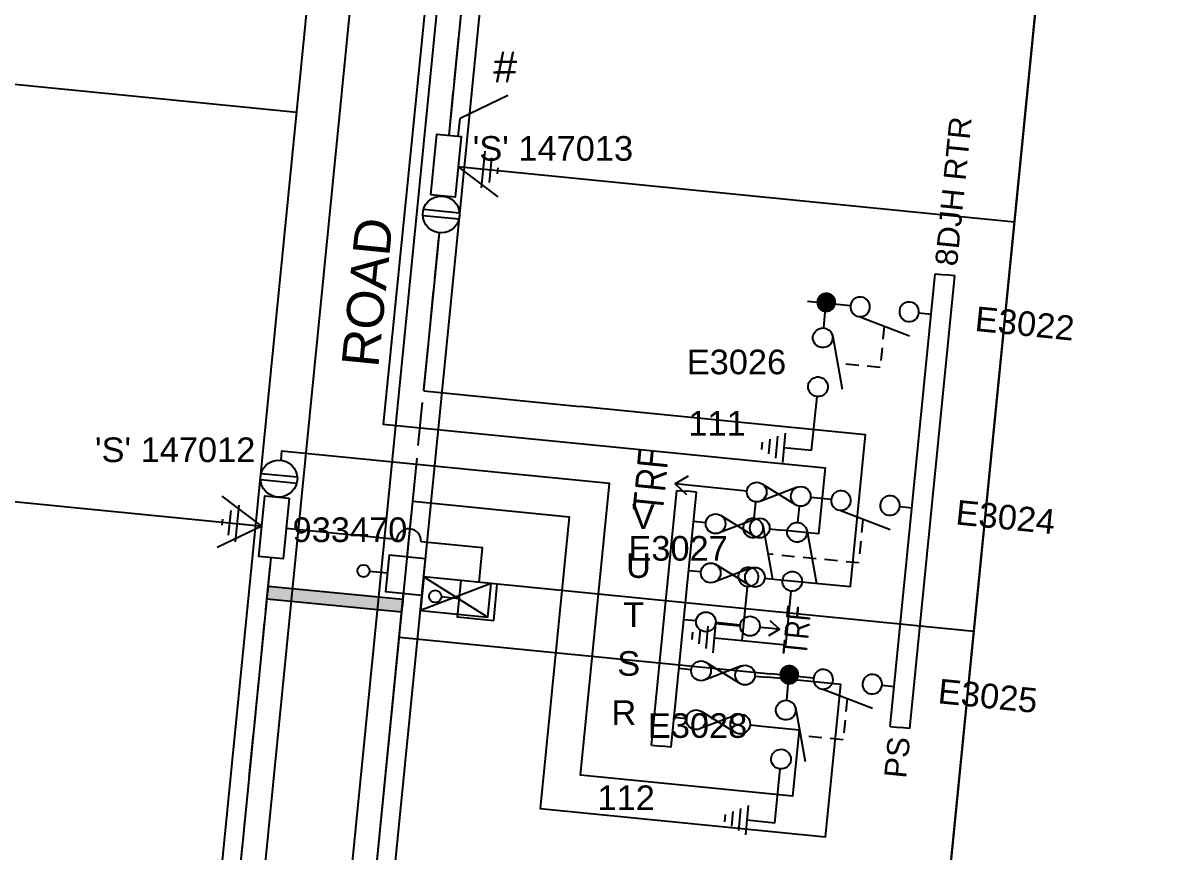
# Model space of a CAD drawing. Header units: metres. Extents: x 301814 to 301983, y 6283017 to 6283340.
# Drawn here: x 301862.5 to 301956.1, y 6283124 to 6283191.3 of the extents above; entities that cross this region are included whole.
import ezdxf
from ezdxf.enums import TextEntityAlignment as Align

# ---------------------------------------------------------------- set-up
doc = ezdxf.new("R2010")
doc.units = ezdxf.units.M
doc.header["$LTSCALE"] = 0.7
for name, pattern in [('A', [0]), ('Cable Exist OH', [1, 1, 0]), ('CENTERX2', [101.6, 63.5, -12.7, 12.7, -12.7]), ('Dash', [5, 3, -2]), ('IE Trench LV', [6.5, 5, -1.5])]:
    doc.linetypes.add(name, pattern=pattern)
doc.layers.get('0').update_dxf_attribs({"color": 6})
for name, color, linetype in [('_User Miscellaneous1', 3, 'Continuous'), ('_User Miscellaneous11', 7, 'Continuous'), ('_User Miscellaneous4', 7, 'Continuous'), ('_User Miscellaneous7', 150, 'Continuous'), ('_User Miscellaneous8', 7, 'Continuous'), ('Cadastre Developer_SP_NEW', 4, 'Continuous'), ('Cadastre Land Parcels_SP_EXT', 4, 'Continuous'), ('Cadastre Roads_SP_NEW', 8, 'Continuous'), ('Duct_SP_NEW', 2, 'Continuous'), ('Equip_HV_NEW', 2, 'Continuous'), ('Equip_LV_MOD', 5, 'Continuous'), ('Equip_LV_NEW', 5, 'Continuous'), ('Mains_HV_NEW_U72', 2, 'Continuous'), ('Mains_LV_NEW_R6', 2, 'Continuous'), ('Mains_LV_NEW_T84', 2, 'Continuous'), ('Services_SP_NEW_UG', 2, 'Continuous'), ('Sub_LV_EXT', 5, 'Continuous'), ('Sub_SP_NEW', 2, 'Continuous'), ('SupportsUG_SP_LV_NEW', 2, 'Continuous'), ('SupportsUG_SP_LV_SL_NEW', 2, 'Continuous'), ('Trench_SP_NEW', 2, 'Continuous')]:
    doc.layers.add(name, color=color, linetype=linetype)
doc.layers.add('_User Miscellaneous5', color=7, linetype='Continuous', lineweight=35)
doc.layers.add('_User Notes', color=7, linetype='Continuous', plot=False)
doc.styles.add('ARIAL', font='arial.ttf', dxfattribs={"height": 2})
doc.styles.add('iecARIAL', font='arial.ttf', dxfattribs={"height": 2})
doc.styles.add('IESYMBOL1', font='isocp.shx')
doc.styles.add('POLE_LABEL', font='arial.ttf')
doc.styles.add('SL_LABEL', font='arial.ttf')
doc.styles.get("Standard").update_dxf_attribs({"font": 'arial.ttf'})
doc.styles.add('style1', font='iso3098b.shx')
doc.styles.add('SWG_LABEL', font='arial.ttf')
doc.styles.add('SWITCH_LABEL', font='arial.ttf', dxfattribs={"height": 2.5})
doc.linetypes.add('Cable New UG', pattern='A,8,-1,["x",style1,S=3.5,R=0,X=0.35,Y=-1],-3.5', length=12.5)
doc.linetypes.add('Cable Z', pattern='A,8,-1,["Z",Standard,S=2.5,R=0,X=0.35,Y=-1.25],-3.5', length=12.5)
doc.linetypes.add('IE Trench HV', pattern='A,8,-2,["/",style1,S=2.5,R=0,X=0.1,Y=-1],-4.5', length=14.5)

# ---------------------------------------------------------------- blocks, each defined once
blk = doc.blocks.new('*U37')
at = {"lineweight": -3}
blk.add_lwpolyline([(-2.475, 2.49), (2.475, 2.49), (2.475, 0.51), (-2.475, 0.51)], close=True, dxfattribs=at)
for tag, flags, p in [('STREET_CODE', 9, (1.5, 3.5)), ('OWNED_BY', 9, (1.5, 3.3)), ('OPERATED_BY', 9, (1.5, 3.1)), ('MAINTAINED_BY', 9, (1.5, 2.9)), ('STATE', 9, (1.5, 2.7)), ('SUPPORT_TYPE', 9, (1.5, 2.5)), ('USAGE', 9, (1.5, 2.3)), ('LEGEND', 9, (1.5, 2.1)), ('PARENT', 9, (1.5, 1.9)), ('Z', 1, (1.5, 0.9)), ('SUBURB', 9, (1.5, 1.7)), ('STREETNAME', 9, (1.5, 1.5)), ('LOCATION', 9, (1.5, 1.3)), ('NOTES', 9, (1.5, 1.1))]:
    blk.add_attdef(tag, text='', height=0.2, dxfattribs=dict(flags=flags)).set_placement(p, align=Align.MIDDLE_LEFT)
at = {"layer": '_User Miscellaneous4', "style": 'ARIAL', "flags": 8}
blk.add_attdef('ASSET_NUM', text='', height=2, dxfattribs=at).set_placement((2, 5.5), align=Align.MIDDLE_LEFT)
blk = doc.blocks.new('A$C1B2C29DD')
at = {"layer": 'Services_SP_NEW_UG', "color": 2, "flags": 128}
for points in [[(0, 0), (-2.1, 3.444)], [(0, 0), (2.1, 3.444)]]:
    blk.add_lwpolyline(points, dxfattribs=at)
blk = doc.blocks.new('SUB_PADMOUNT_NEW')
for p, q in [((0, 1.375), (5.5, -1.375)), ((5.5, 1.375), (0, -1.375))]:
    blk.add_line(p, q)
blk.add_lwpolyline([(0, -1.375), (5.5, -1.375), (5.5, 1.375), (0, 1.375)], close=True)
for tag, height, flags, p in [('ASSET_NUM', 3, 8, (5.84, 2.545)), ('STREET_CODE', 0.2, 9, (5.34, 0.545)), ('OPERATING_VOLTAGE', 0.2, 9, (5.34, 0.145)), ('ORIENTATION', 0.2, 9, (5.34, -0.055)), ('NO_PHASES', 0.2, 9, (5.34, 0.345)), ('OWNED_BY', 0.2, 9, (5.34, -0.255)), ('OPERATED_BY', 0.2, 9, (5.34, -0.455)), ('CONSTRUCTED_VOLTAGE', 0.2, 9, (5.34, -0.855)), ('MAINTAINED_BY', 0.2, 9, (5.34, -0.655)), ('SECONDARY_VOLTAGE', 0.2, 9, (5.34, -1.055)), ('STATE', 0.2, 9, (5.34, -1.255)), ('SUBSTATION_TYPE', 0.2, 9, (5.34, -1.655)), ('USAGE', 0.2, 9, (5.34, -1.855)), ('PARENT', 0.2, 9, (5.34, -1.455)), ('SUBURB', 0.2, 9, (5.34, -2.255)), ('STREETNAME', 0.2, 9, (5.34, -2.455)), ('LEGEND', 0.2, 9, (5.34, -2.055)), ('LOCATION', 0.2, 9, (5.34, -2.655)), ('NOTES', 0.2, 9, (5.34, -2.855)), ('Z', 0.2, 1, (5.34, -3.055))]:
    blk.add_attdef(tag, text='', height=height, dxfattribs=dict(flags=flags)).set_placement(p, align=Align.MIDDLE_LEFT)
blk = doc.blocks.new('TX_LINK_NEW')
h = blk.add_hatch(color=256)
edge = h.paths.add_edge_path()
edge.add_line((2.598, 0.05), (4.601, 0.05))
edge.add_arc((5.4, 0.011), 0.8, 177.23529, 184.40267)
edge.add_line((4.602, -0.05), (2.598, -0.05))
edge.add_arc((1.8, 0), 0.8, 356.41668, 363.58332)
blk.add_line((7.2, 0.013), (7.798, 0.013))
for points in [[(1, 0), (0, 0)], [(2.598, 0.05), (4.601, 0.05)], [(6.2, 0.013), (7.2, 0.013)], [(6.998, -0.587), (7.798, 0.013), (6.998, 0.613)], [(2.598, -0.05), (4.602, -0.05)]]:
    blk.add_lwpolyline(points)
for centre in [(1.8, 0), (5.4, 0.011)]:
    blk.add_circle(centre, 0.8)
for centre, start, end in [((1.8, 0), 356.41668, 3.58332), ((5.4, 0.011), 177.23529, 184.40267)]:
    blk.add_arc(centre, 0.8, start, end)
at = {"style": 'IESYMBOL1'}
blk.add_text('TRF', height=2, rotation=90, dxfattribs=at).set_placement((9.238, 0.013), align=Align.MIDDLE_CENTER)
at = {"flags": 1}
blk.add_attdef('Z', (0, 0), '', height=0.2, dxfattribs=at)
at = {"layer": 'Sub_LV_EXT', "flags": 1}
for tag, p in [('ORIENTATION', (2.14, -1.527)), ('USAGE', (2.14, -1.142)), ('NOTES', (2.14, -3.066))]:
    blk.add_attdef(tag, p, '', height=0.2, dxfattribs=at)
blk = doc.blocks.new('*U5543')
for points in [[(1, 0), (0, 0)], [(5.04, 0.726), (2.156, -0.717)], [(5.049, -0.707), (2.156, 0.717)], [(6.2, 0.013), (7.2, 0.013)]]:
    blk.add_lwpolyline(points)
for centre in [(1.8, 0), (5.4, 0.011)]:
    blk.add_circle(centre, 0.8)
for tag, flags, p in [('ACTUAL_STATUS', 9, (1.5, 0)), ('OPERATED_BY', 9, (1.5, -0.6)), ('OWNED_BY', 9, (1.5, -1)), ('CONSTRUCTED_VOLTAGE', 9, (1.5, -0.2)), ('NO_PHASES', 9, (1.5, -0.4)), ('MAINTAINED_BY', 9, (1.5, -0.8)), ('OPERATING_VOLTAGE', 9, (1.5, -1.2)), ('ORIENTATION', 9, (1.5, -1.4)), ('STATE', 9, (1.5, -1.6)), ('SWITCH_TYPE', 9, (1.5, -1.8)), ('Z', 1, (1.5, -2.4)), ('USAGE', 9, (1.5, -2)), ('NOTES', 9, (1.5, -2.2))]:
    blk.add_attdef(tag, text='', height=0.2, dxfattribs=dict(flags=flags)).set_placement(p, align=Align.MIDDLE_LEFT)
blk = doc.blocks.new('LV_UG_DFUSE_CLOSED_NEW')
for points in [[(1, 0), (0, 0)], [(5.04, 0.726), (2.156, -0.717)], [(5.049, -0.707), (2.156, 0.717)], [(6.2, 0.013), (7.2, 0.013)]]:
    blk.add_lwpolyline(points)
for centre in [(1.8, 0), (5.4, 0.011)]:
    blk.add_circle(centre, 0.8)
for tag, flags, p in [('ACTUAL_STATUS', 9, (1.5, 0)), ('OPERATED_BY', 9, (1.5, -0.6)), ('OWNED_BY', 9, (1.5, -1)), ('CONSTRUCTED_VOLTAGE', 9, (1.5, -0.2)), ('NO_PHASES', 9, (1.5, -0.4)), ('MAINTAINED_BY', 9, (1.5, -0.8)), ('OPERATING_VOLTAGE', 9, (1.5, -1.2)), ('ORIENTATION', 9, (1.5, -1.4)), ('STATE', 9, (1.5, -1.6)), ('SWITCH_TYPE', 9, (1.5, -1.8)), ('Z', 1, (1.5, -2.4)), ('USAGE', 9, (1.5, -2)), ('NOTES', 9, (1.5, -2.2))]:
    blk.add_attdef(tag, text='', height=0.2, dxfattribs=dict(flags=flags)).set_placement(p, align=Align.MIDDLE_LEFT)
blk = doc.blocks.new('Earth')
for p, q in [((0, -2.044), (0, 0)), ((-1.5, -2.044), (1.5, -2.044)), ((-1, -2.644), (1, -2.644)), ((-0.25, -3.244), (0.25, -3.244))]:
    blk.add_line(p, q)
blk = doc.blocks.new('SWG_SIE_TRF_NOES_NEW')
for p, q in [((7.008, 0.801), (2.793, 1.949)), ((14.679, 0), (20.536, -0.004))]:
    blk.add_line(p, q)
for points in [[(2.2, 0.011), (1.2, 0.011)], [(19.536, -0.753), (20.536, -0.004), (19.536, 0.747)], [(7.8, 0), (9.453, 0)]]:
    blk.add_lwpolyline(points)
for points in [[(2.998, -0.79, 1), (3.002, 0.81, 1)], [(6.998, -0.798, 1), (7.002, 0.801, 1)]]:
    blk.add_lwpolyline(points, format="xyb", close=True)
at = {"flags": 1}
blk.add_attdef('Z', (0, 0), '', height=0.2, dxfattribs=at)
at = {"style": 'SWITCH_LABEL', "flags": 9}
blk.add_attdef('STREET_CODE', text='', height=0.2, dxfattribs=at).set_placement((0, -0.2), align=Align.MIDDLE_LEFT)
at = {"flags": 9}
for tag, p in [('ORIENTATION', (0, -0.4)), ('SUBURB', (0, -1)), ('USAGE', (0, -0.8)), ('PARENT', (0, -0.6)), ('STREETNAME', (0, -1.2)), ('LOCATION', (0, -1.4)), ('NOTES', (0, -1.6))]:
    blk.add_attdef(tag, text='', height=0.2, dxfattribs=at).set_placement(p, align=Align.MIDDLE_LEFT)
blk = doc.blocks.new('SWG_FUSE_NEW')
for points in [[(4.04, 0.726), (1.156, -0.717)], [(4.049, -0.707), (1.156, 0.717)]]:
    blk.add_lwpolyline(points)
for centre in [(0.8, 0), (4.4, 0.011)]:
    blk.add_circle(centre, 0.8)
at = {"style": 'SWITCH_LABEL', "flags": 8}
blk.add_attdef('ASSET_NUM', text='', height=2.5, rotation=179.95437, dxfattribs=at).set_placement((-2.4, 0), align=Align.MIDDLE_LEFT)
for tag, p, flags in [('Z', (0, 0), 1), ('ORIENTATION', (0.04, -4.4), 9), ('USAGE', (0.04, -5.4), 9)]:
    blk.add_attdef(tag, p, '', height=0.2, dxfattribs=dict(flags=flags))
at = {"flags": 9}
for tag, p in [('PARENT', (0, -1.6)), ('SUBURB', (0, -2.2)), ('STREETNAME', (0, -2.4))]:
    blk.add_attdef(tag, text='', height=0.2, dxfattribs=at).set_placement(p, align=Align.MIDDLE_LEFT)
blk = doc.blocks.new('*U5516')
at = {"linetype": 'CENTERX2'}
blk.add_blockref('SWG_SIE_TRF_NOES_NEW', (0, 0), dxfattribs=at)
at = {"linetype": 'CENTERX2', "rotation": 180}
blk.add_blockref('SWG_FUSE_NEW', (14.679, 0), dxfattribs=at)
at = {"style": 'IESYMBOL1'}
blk.add_text('TRF', height=2.5, rotation=270.01744, dxfattribs=at).set_placement((22.515, -0.055), align=Align.MIDDLE_CENTER)
blk = doc.blocks.new('*U5518')
for p, q in [((-6.103, 4.327), (-1.804, 5.547)), ((-6.103, 0.747), (-1.804, 1.966)), ((2.223, -2.29), (4.623, -2.285)), ((2.524, -2.89), (4.324, -2.886)), ((2.826, -3.489), (4.026, -3.486)), ((3.127, -4.088), (3.727, -4.087))]:
    blk.add_line(p, q)
at = {"linetype": 'Dash', "ltscale": 0.5, "flags": 128}
blk.add_lwpolyline([(-7.345, 8.776), (-3.811, 8.776), (-3.791, 1.399)], dxfattribs=at)
for points in [[(-5.789, 2.759, -1), (-5.793, 4.359, -1)], [(-1.789, 2.767, -1), (-1.793, 4.367, -1)], [(-5.789, -0.821, -1), (-5.793, 0.779, -1)], [(-1.789, -0.813, -1), (-1.793, 0.787, -1)]]:
    blk.add_lwpolyline(points, format="xyb", close=True)
for points in [[(-6.591, 3.558), (-7.891, 3.558)], [(3.423, 3.569), (-0.991, 3.569)], [(3.423, 3.569), (3.423, -0.012)], [(-6.591, -0.023), (-7.891, -0.023)], [(3.423, -0.012), (-0.991, -0.012)], [(3.423, -0.012), (3.423, -2.288)]]:
    blk.add_lwpolyline(points)
at = {"flags": 1}
blk.add_attdef('Z', (0, 0), '', height=0.2, dxfattribs=at)
at = {"style": 'SWITCH_LABEL', "flags": 9}
blk.add_attdef('STREET_CODE', text='', height=0.2, dxfattribs=at).set_placement((0, -0.2), align=Align.MIDDLE_LEFT)
at = {"flags": 9}
for tag, p in [('ORIENTATION', (0, -0.4)), ('SUBURB', (0, -1)), ('USAGE', (0, -0.8)), ('PARENT', (0, -0.6)), ('STREETNAME', (0, -1.2)), ('LOCATION', (0, -1.4)), ('NOTES', (0, -1.6))]:
    blk.add_attdef(tag, text='', height=0.2, dxfattribs=at).set_placement(p, align=Align.MIDDLE_LEFT)
at = {"style": 'ARIAL', "flags": 8}
blk.add_attdef('ASSET_NUM', text='', height=2, dxfattribs=at).set_placement((-1.812, -3.151), align=Align.MIDDLE_CENTER)
blk = doc.blocks.new('SWG_SIE_SU_NEW')
blk.add_line((5.808, 0.79), (1.594, 1.938))
at = {"linetype": 'A', "lineweight": 0}
for p, q in [((7.981, 0.347), (7.98, -0.368)), ((8.18, -0.584), (8.181, 0.562)), ((8.381, 0.659), (8.379, -0.682)), ((8.579, -0.712), (8.581, 0.688)), ((8.781, 0.659), (8.779, -0.683)), ((8.98, -0.588), (8.981, 0.564)), ((9.181, 0.351), (9.18, -0.376))]:
    blk.add_line(p, q, dxfattribs=at)
at = {"linetype": 'Dash', "ltscale": 0.5}
blk.add_lwpolyline([(3.701, 1.364), (3.701, 4.733), (7.222, 4.733)], dxfattribs=at)
for points in [[(1, 0), (0, 0)], [(6.6, -0.012), (10.1, -0.012)]]:
    blk.add_lwpolyline(points)
for points in [[(1.798, -0.802, 1), (1.802, 0.798, 1)], [(5.798, -0.81, 1), (5.802, 0.79, 1)]]:
    blk.add_lwpolyline(points, format="xyb", close=True)
at = {"linetype": 'A', "lineweight": 0}
blk.add_circle((8.582, -0.012), 0.7, dxfattribs=at)
at = {"style": 'SWG_LABEL', "flags": 8}
blk.add_attdef('ASSET_NUM', text='', height=2, rotation=179.95437, dxfattribs=at).set_placement((-2.4, 0.012), align=Align.MIDDLE_LEFT)
at = {"flags": 1}
blk.add_attdef('Z', (0, 0), '', height=0.2, dxfattribs=at)
at = {"style": 'SWITCH_LABEL', "flags": 9}
blk.add_attdef('STREET_CODE', text='', height=0.2, dxfattribs=at).set_placement((0, 0), align=Align.MIDDLE_LEFT)
at = {"flags": 9}
for tag, p in [('ORIENTATION', (0, -0.2)), ('SUBURB', (0, -0.8)), ('STREETNAME', (0, -1)), ('USAGE', (0, -0.6)), ('PARENT', (0, -0.4)), ('OPERATED_BY', (-0.009, -1.841)), ('OWNED_BY', (-0.003, -1.619)), ('LOCATION', (0, -1.2)), ('NOTES', (0, -1.4)), ('MAINTAINED_BY', (-0.011, -2.048))]:
    blk.add_attdef(tag, text='', height=0.2, dxfattribs=at).set_placement(p, align=Align.MIDDLE_LEFT)
blk = doc.blocks.new('*U5517')
for p, q in [((-6.103, 0.747), (-1.804, 1.966)), ((2.223, -2.29), (4.623, -2.285)), ((2.524, -2.89), (4.324, -2.886)), ((2.826, -3.489), (4.026, -3.486)), ((3.127, -4.088), (3.727, -4.087))]:
    blk.add_line(p, q)
at = {"const_width": 0.8, "flags": 128}
blk.add_lwpolyline([(-9.091, -0.021, 1), (-8.291, -0.021, 1)], format="xyb", close=True, dxfattribs=at)
for points in [[(-5.789, -0.821, -1), (-5.793, 0.779, -1)], [(-1.789, -0.813, -1), (-1.793, 0.787, -1)]]:
    blk.add_lwpolyline(points, format="xyb", close=True)
for points in [[(-6.591, -0.023), (-7.891, -0.023)], [(3.423, -0.012), (-0.991, -0.012)], [(3.423, -0.012), (3.423, -2.288)]]:
    blk.add_lwpolyline(points)
at = {"flags": 1}
blk.add_attdef('Z', (0, 0), '', height=0.2, dxfattribs=at)
at = {"style": 'SWITCH_LABEL', "flags": 9}
blk.add_attdef('STREET_CODE', text='', height=0.2, dxfattribs=at).set_placement((0, -0.2), align=Align.MIDDLE_LEFT)
at = {"flags": 9}
for tag, p in [('ORIENTATION', (0, -0.4)), ('SUBURB', (0, -1)), ('USAGE', (0, -0.8)), ('PARENT', (0, -0.6)), ('STREETNAME', (0, -1.2)), ('LOCATION', (0, -1.4)), ('NOTES', (0, -1.6))]:
    blk.add_attdef(tag, text='', height=0.2, dxfattribs=at).set_placement(p, align=Align.MIDDLE_LEFT)
at = {"style": 'ARIAL', "flags": 8}
blk.add_attdef('ASSET_NUM', text='', height=2, dxfattribs=at).set_placement((-1.812, -3.151), align=Align.MIDDLE_CENTER)
blk = doc.blocks.new('*U5515')
for tag, flags, p in [('TYPE', 9, (1.5, -2.6)), ('Z', 1, (1.5, -2.8)), ('MAINTAINED_BY', 9, (1.5, -2.2)), ('NUMBER_OF_PHASES', 9, (1.5, -2.4))]:
    blk.add_attdef(tag, text='', height=0.2, dxfattribs=dict(flags=flags)).set_placement(p, align=Align.MIDDLE_LEFT)
blk.add_wipeout([(1.056, -1.057), (1.18, -0.916), (1.286, -0.761), (1.371, -0.594), (1.435, -0.417), (1.476, -0.234), (1.493, -0.047), (1.487, 0.14), (1.458, 0.326), (1.406, 0.506), (1.331, 0.678), (1.236, 0.839), (1.121, 0.988), (0.988, 1.12), (0.84, 1.235), (0.679, 1.331), (0.506, 1.406), (0.326, 1.458), (0.141, 1.487), (-0.047, 1.493), (-0.233, 1.476), (-0.416, 1.435), (-0.593, 1.371), (-0.76, 1.286), (-0.915, 1.181), (-1.056, 1.057), (-1.18, 0.916), (-1.286, 0.761), (-1.371, 0.594), (-1.435, 0.417), (-1.476, 0.234), (-1.493, 0.047), (-1.487, -0.14), (-1.458, -0.326), (-1.406, -0.506), (-1.331, -0.678), (-1.236, -0.839), (-1.121, -0.988), (-0.988, -1.12), (-0.84, -1.235), (-0.679, -1.331), (-0.506, -1.406), (-0.326, -1.458), (-0.141, -1.487), (0.047, -1.493), (0.233, -1.476), (0.416, -1.435), (0.593, -1.371), (0.76, -1.286), (0.915, -1.181)])
for p, q in [((-0.25, 1.479), (-0.25, -1.479)), ((0.25, 1.479), (0.25, -1.479))]:
    blk.add_line(p, q)
blk.add_circle((0, 0), 1.5)
at = {"flags": 9}
for tag, p in [('ACTUAL_STATUS', (1.5, 0)), ('OPERATING_VOLTAGE', (1.5, -0.6)), ('ORIENTATION', (1.5, -0.8)), ('STATE', (1.5, -1)), ('CONSTRUCTED_VOLTAGE', (1.5, -0.2)), ('NO_PHASES', (1.5, -0.4)), ('SWITCH_TYPE', (1.5, -1.2)), ('OWNED_BY', (1.5, -1.8)), ('USAGE', (1.5, -1.4)), ('NOTES', (1.5, -1.6)), ('OPERATED_BY', (1.5, -2))]:
    blk.add_attdef(tag, text='', height=0.2, dxfattribs=at).set_placement(p, align=Align.MIDDLE_LEFT)
blk = doc.blocks.new('*U5544')
at = {"layer": '_User Miscellaneous7', "lineweight": -3}
blk.add_lwpolyline([(-1.485, -3.03), (-1.485, -1.58)], dxfattribs=at)
blk.add_lwpolyline([(-2.97, -6), (0, -6), (0, -3.03), (-2.97, -3.03)], close=True, dxfattribs=at)
blk.add_circle((-1.485, -1.08), 0.5, dxfattribs=at)
at = {"layer": '_User Miscellaneous8', "color": 2, "lineweight": -3}
blk.add_lwpolyline([(-1.485, 0), (1.485, 0), (1.485, 2.97), (-1.485, 2.97)], close=True, dxfattribs=at)
at = {"style": 'POLE_LABEL', "flags": 9}
blk.add_attdef('STRUCTURE_PLANT_NUMBER', text='', height=0.2, dxfattribs=at).set_placement((1.641, 1.727), align=Align.MIDDLE_LEFT)
for tag, flags, p in [('STREET_CODE', 9, (1.641, 1.485)), ('OWNED_BY', 9, (1.641, 1.085)), ('OPERATED_BY', 9, (1.641, 0.885)), ('COLUMN_TYPE', 9, (1.641, 1.285)), ('STATE', 9, (1.641, 0.485)), ('USAGE', 9, (1.641, 0.285)), ('MAINTAINED_BY', 9, (1.641, 0.685)), ('LEGEND', 9, (1.641, 0.085)), ('SUBURB', 9, (1.641, -0.315)), ('STREETNAME', 9, (1.641, -0.515)), ('PARENT', 9, (1.641, -0.115)), ('LOCATION', 9, (1.641, -0.715)), ('NOTES', 9, (1.641, -0.915)), ('Z', 1, (1.641, -1.315)), ('LABEL_ALIGNMENT', 9, (1.641, -1.115))]:
    blk.add_attdef(tag, text='', height=0.2, dxfattribs=dict(flags=flags)).set_placement(p, align=Align.MIDDLE_LEFT)
at = {"layer": '_User Miscellaneous5', "style": 'ARIAL', "flags": 8}
blk.add_attdef('ASSET_NUM', text='', height=2, dxfattribs=at).set_placement((2, 3.485), align=Align.MIDDLE_LEFT)
blk = doc.blocks.new('*U43')
at = {"layer": '_User Miscellaneous8', "color": 2}
blk.add_line((0, 0), (0, 1.45), dxfattribs=at)
blk.add_circle((0, 1.95), 0.5, dxfattribs=at)
for tag, p, flags in [('Z', (0, 0), 1), ('OPERATED_BY', (0, -9.607), 9)]:
    blk.add_attdef(tag, p, '', height=0.2, dxfattribs=dict(flags=flags))
at = {"style": 'SL_LABEL', "flags": 9}
blk.add_attdef('STREET_CODE', text='', height=0.2, dxfattribs=at).set_placement((0, -0.2), align=Align.MIDDLE_LEFT)
at = {"flags": 9}
for tag, p in [('CONSTRUCTED_VOLTAGE', (0, -0.4)), ('CONTROL_TYPE', (0, -0.6)), ('LANTERN_PURPOSE', (0, -0.8)), ('LANTERN_TYPE', (0, -1)), ('OPERATING_VOLTAGE', (0, -1.4)), ('ORIENTATION', (0, -1.6)), ('OWNED_BY', (0, -1.8)), ('NO_PHASES', (0, -1.2)), ('STATE', (0, -2)), ('CEXIST', (0, -2.4)), ('CNEW', (0, -2.6)), ('CNUMBER', (0, -2.8)), ('USAGE', (0, -2.2)), ('CREMOVE', (0, -3)), ('CREPLACE', (0, -3.2)), ('LKINGHEIGHT', (0, -3.4)), ('LBRACKET', (0, -3.6)), ('LBRACKETVOCAB', (0, -3.8)), ('LCATEGORY', (0, -4)), ('LCHARGE1', (0, -4.2)), ('LCHARGE1PERCENT', (0, -4.4)), ('LCHARGE2', (0, -4.6)), ('LCHARGE2PERCENT', (0, -4.8)), ('LCHARGE3', (0, -5)), ('LCHARGE3PERCENT', (0, -5.2)), ('LEXIST', (0, -5.4)), ('LLAMP', (0, -5.6)), ('LLAMPVOCAB', (0, -5.8)), ('LMAST', (0, -6)), ('LMASTVOCAB', (0, -6.2)), ('LNEW', (0, -6.4)), ('LANTNUMBER', (0, -6.6)), ('LOUTREACH', (0, -7)), ('LOUTREACHVOCAB', (0, -7.2)), ('LRATECODE', (0, -7.4)), ('LREMOVE', (0, -7.6)), ('LREPLACE', (0, -7.8)), ('LTYPE', (0, -8)), ('LTYPEVOCAB', (0, -8.2)), ('LEGEND', (0, -8.4)), ('SUBURB', (0, -8.6)), ('STREETNAME', (0, -8.8)), ('LOCATION', (0, -9)), ('NOTES', (0, -9.2)), ('MAINTAINED_BY', (0, -9.863))]:
    blk.add_attdef(tag, text='', height=0.2, dxfattribs=at).set_placement(p, align=Align.MIDDLE_LEFT)
at = {"layer": '_User Notes', "style": 'SL_LABEL', "flags": 8}
blk.add_attdef('ASSET_NUM', text='', height=2.5, dxfattribs=at).set_placement((2, 2), align=Align.MIDDLE_LEFT)
at = {"layer": '_User Notes', "flags": 8}
blk.add_attdef('LNUMBER', text='', height=2.5, dxfattribs=at).set_placement((1.2, -2.8), align=Align.MIDDLE_LEFT)
blk = doc.blocks.new('*U42')
at = {"layer": 'Services_SP_NEW_UG', "color": 2, "flags": 128}
blk.add_lwpolyline([(-3.96, -0.75), (-6.207, 2.934)], dxfattribs=at)
at = {"layer": 'Services_SP_NEW_UG', "color": 2, "linetype": 'Dash', "ltscale": 0.7, "flags": 128}
blk.add_lwpolyline([(-2.473, -0.75), (-3.96, -0.75)], dxfattribs=at)
blk = doc.blocks.new('*U5538')
for p, q in [((-1.6, 0), (-1.6, 36.954)), ((-1.6, 36.954), (-0.8, 36.954)), ((0, 36.954), (-0.8, 36.954)), ((0, 0), (0, 36.954)), ((-1.6, 0), (-0.8, 0)), ((0, 0), (-0.8, 0))]:
    blk.add_line(p, q)
at = {"style": 'ARIAL'}
blk.add_attdef('SWG_TYPE', text='', height=1.8, rotation=90, dxfattribs=at).set_placement((-0.8, 37.699), align=Align.MIDDLE_LEFT)
blk.add_attdef('SUB_TYPE', text='', height=1.8, rotation=90, dxfattribs=at).set_placement((-0.8, -0.757), align=Align.MIDDLE_RIGHT)
blk = doc.blocks.new('*U5545')
for tag, flags, p in [('TYPE', 9, (1.5, -2.6)), ('Z', 1, (1.5, -2.8)), ('MAINTAINED_BY', 9, (1.5, -2.2)), ('NUMBER_OF_PHASES', 9, (1.5, -2.4))]:
    blk.add_attdef(tag, text='', height=0.2, dxfattribs=dict(flags=flags)).set_placement(p, align=Align.MIDDLE_LEFT)
blk.add_wipeout([(-1.057, -1.056), (-0.916, -1.18), (-0.761, -1.286), (-0.594, -1.371), (-0.417, -1.435), (-0.234, -1.476), (-0.047, -1.493), (0.14, -1.487), (0.326, -1.458), (0.506, -1.406), (0.678, -1.331), (0.839, -1.236), (0.988, -1.121), (1.12, -0.988), (1.235, -0.84), (1.331, -0.679), (1.406, -0.506), (1.458, -0.326), (1.487, -0.141), (1.493, 0.047), (1.476, 0.233), (1.435, 0.416), (1.371, 0.593), (1.286, 0.76), (1.181, 0.915), (1.057, 1.056), (0.916, 1.18), (0.761, 1.286), (0.594, 1.371), (0.417, 1.435), (0.234, 1.476), (0.047, 1.493), (-0.14, 1.487), (-0.326, 1.458), (-0.506, 1.406), (-0.678, 1.331), (-0.839, 1.236), (-0.988, 1.121), (-1.12, 0.988), (-1.235, 0.84), (-1.331, 0.679), (-1.406, 0.506), (-1.458, 0.326), (-1.487, 0.141), (-1.493, -0.047), (-1.476, -0.233), (-1.435, -0.416), (-1.371, -0.593), (-1.286, -0.76), (-1.181, -0.915)])
for p, q in [((1.479, 0.25), (-1.479, 0.25)), ((1.479, -0.25), (-1.479, -0.25))]:
    blk.add_line(p, q)
blk.add_circle((0, 0), 1.5)
at = {"flags": 9}
for tag, p in [('ACTUAL_STATUS', (1.5, 0)), ('OPERATING_VOLTAGE', (1.5, -0.6)), ('ORIENTATION', (1.5, -0.8)), ('STATE', (1.5, -1)), ('CONSTRUCTED_VOLTAGE', (1.5, -0.2)), ('NO_PHASES', (1.5, -0.4)), ('SWITCH_TYPE', (1.5, -1.2)), ('OWNED_BY', (1.5, -1.8)), ('USAGE', (1.5, -1.4)), ('NOTES', (1.5, -1.6)), ('OPERATED_BY', (1.5, -2))]:
    blk.add_attdef(tag, text='', height=0.2, dxfattribs=at).set_placement(p, align=Align.MIDDLE_LEFT)

msp = doc.modelspace()

# ---------------------------------------------------------------- hatches: boundary and pattern name
at = {"layer": '_User Miscellaneous11'}
h = msp.add_hatch(color=256, dxfattribs=at)
h.dxf.hatch_style = 1
h.paths.add_polyline_path([(301893.26, 6283143.486), (301893.359, 6283144.521), (301882.408, 6283145.564), (301882.31, 6283144.528)])

# ---------------------------------------------------------------- linework, layer by layer
at = {"layer": 'Cadastre Developer_SP_NEW', "flags": 128}
for points in [[(301878.395, 6283120.309), (301897.768, 6283315.387)], [(301892.267, 6283118.328), (301911.644, 6283313.451)], [(301936.263, 6283107.001), (301956.15, 6283307.253)], [(301840.218, 6283188.512), (301884.729, 6283184.092)], [(301943.031, 6283175.155), (301898.351, 6283179.592)], [(301837.399, 6283154.891), (301881.395, 6283150.522)], [(301939.73, 6283141.911), (301895.05, 6283146.348)]]:
    msp.add_lwpolyline(points, dxfattribs=at)
at = {"layer": 'Cadastre Land Parcels_SP_EXT', "linetype": 'Continuous'}
msp.add_line((301956.15, 6283307.253), (301936.263, 6283107.001), dxfattribs=at)
at = {"layer": 'Cadastre Roads_SP_NEW'}
for p, q in [((301881.6, 6283117.166), (301898.364, 6283285.977)), ((301905.33, 6283285.285), (301888.468, 6283115.489))]:
    msp.add_line(p, q, dxfattribs=at)
at = {"layer": 'Duct_SP_NEW'}
for p, q in [((301882.31, 6283144.528), (301882.359, 6283145.046)), ((301882.408, 6283145.564), (301882.359, 6283145.046)), ((301893.359, 6283144.521), (301882.408, 6283145.564)), ((301893.26, 6283143.486), (301882.31, 6283144.528)), ((301893.359, 6283144.521), (301893.309, 6283144.004)), ((301893.26, 6283143.486), (301893.309, 6283144.004))]:
    msp.add_line(p, q, dxfattribs=at)
at = {"layer": 'Equip_LV_MOD'}
for p, q in [((301913.555, 6283132.677), (301915.61, 6283153.375)), ((301915.61, 6283153.375), (301916.406, 6283153.296)), ((301915.147, 6283132.519), (301917.202, 6283153.217)), ((301917.202, 6283153.217), (301916.406, 6283153.296)), ((301913.555, 6283132.677), (301914.351, 6283132.598)), ((301915.147, 6283132.519), (301914.351, 6283132.598))]:
    msp.add_line(p, q, dxfattribs=at)
at = {"layer": 'Mains_HV_NEW_U72', "color": 2, "linetype": 'Cable New UG', "flags": 128}
for points in [[(301916.167, 6283092.931), (301916.391, 6283094.414), (301894.769, 6283097.516), (301896.612, 6283110.356), (301890.715, 6283117.877), (301893.057, 6283141.458)], [(301893.057, 6283141.458), (301923.219, 6283138.463)]]:
    msp.add_lwpolyline(points, dxfattribs=at)
at = {"layer": 'Mains_LV_NEW_R6', "color": 2, "linetype": 'Cable Z', "ltscale": 0.8, "flags": 128}
for points in [[(301892.84, 6283149.386), (301883.873, 6283150.276)], [(301899.542, 6283145.902), (301899.82, 6283148.693), (301894.828, 6283149.188)]]:
    msp.add_lwpolyline(points, dxfattribs=at)
at = {"layer": 'Mains_LV_NEW_R6', "color": 2, "linetype": 'Cable Z', "ltscale": 0.8}
msp.add_arc((301893.83, 6283149.247), 1, 356.61748, 172.03991, dxfattribs=at)
at = {"layer": 'Mains_LV_NEW_T84', "color": 2, "linetype": 'Cable New UG', "flags": 128}
for points in [[(301897.103, 6283182.203), (301903.216, 6283243.765)], [(301889.024, 6283211.692), (301888.867, 6283210.115), (301896.558, 6283206.607), (301891.76, 6283158.759), (301910.434, 6283156.904)], [(301895.042, 6283161.448), (301896.614, 6283177.277)], [(301895.042, 6283161.448), (301907.745, 6283160.186)], [(301923.735, 6283146.146), (301929.706, 6283145.553), (301930.931, 6283157.884), (301907.745, 6283160.186), (301907.745, 6283160.186)], [(301922.551, 6283134.22), (301925.536, 6283133.924), (301925, 6283128.526), (301907.785, 6283130.236), (301910.137, 6283153.919), (301883.503, 6283156.564), (301883.428, 6283155.814)], [(301910.434, 6283156.904), (301910.434, 6283156.904), (301927.649, 6283155.195), (301927.117, 6283149.843), (301924.132, 6283150.14)], [(301883.132, 6283152.837), (301883.133, 6283152.845)], [(301897.158, 6283111.066), (301895.916, 6283111.244), (301890.715, 6283117.877), (301894.152, 6283152.492), (301906.855, 6283151.23), (301904.503, 6283127.547), (301927.689, 6283125.244), (301928.916, 6283137.602), (301922.946, 6283138.195)], [(301857.89, 6283116.685), (301873.378, 6283114.469), (301879.824, 6283119.523), (301882.643, 6283147.911)]]:
    msp.add_lwpolyline(points, dxfattribs=at)
at = {"layer": 'Services_SP_NEW_UG', "color": 2, "flags": 128}
msp.add_lwpolyline([(301897.843, 6283179.642), (301901.063, 6283177.212)], dxfattribs=at)
at = {"layer": 'Trench_SP_NEW', "linetype": 'IE Trench LV', "flags": 128}
for points in [[(301897.103, 6283182.203), (301900.013, 6283211.507)], [(301893.704, 6283147.974), (301896.614, 6283177.277)], [(301873.876, 6283114.859), (301879.824, 6283119.523), (301882.643, 6283147.911)]]:
    msp.add_lwpolyline(points, dxfattribs=at)
at = {"layer": 'Trench_SP_NEW', "linetype": 'IE Trench HV', "flags": 128}
msp.add_lwpolyline([(301895.16, 6283112.208), (301890.715, 6283117.877), (301893.41, 6283145.018)], dxfattribs=at)

# ---------------------------------------------------------------- block references
at = {"layer": 'Equip_HV_NEW', "linetype": 'CENTERX2', "rotation": 354.3286970296044}
msp.add_blockref('*U5538', (301934.537, 6283134.029), dxfattribs=at).add_auto_attribs({'SUB_TYPE': 'PS', 'SWG_TYPE': '8DJH RTR'})
at = {"layer": 'Equip_HV_NEW', "linetype": 'CENTERX2'}
ref = msp.add_blockref('*U5517', (301926.908, 6283160.004), dxfattribs=dict(at, rotation=264.3286970353498))
ref.add_attrib('ASSET_NUM', 'E3026', dxfattribs={"layer": '0', "height": 2, "style": 'ARIAL'}).set_placement((301924.488, 6283163.805), align=Align.MIDDLE_RIGHT)
ref = msp.add_blockref('SWG_SIE_SU_NEW', (301936.272, 6283167.696), dxfattribs=dict(at, zscale=0.0254, rotation=174.3286970353498))
ref.add_attrib('ASSET_NUM', 'E3022', dxfattribs={"layer": '0', "height": 2, "rotation": 354.28307, "style": 'SWG_LABEL'}).set_placement((301939.853, 6283167.329), align=Align.MIDDLE_LEFT)
ref = msp.add_blockref('*U5516', (301935.905, 6283151.859), dxfattribs=dict(at, rotation=174.3286970353498))
ref.add_attrib('ASSET_NUM', 'E3024', dxfattribs={"layer": '0', "height": 2, "rotation": 354.28307, "style": 'ARIAL'}).set_placement((301938.292, 6283151.611), align=Align.MIDDLE_LEFT)
ref = msp.add_blockref('*U5518', (301921.256, 6283144.558), dxfattribs=dict(at, rotation=264.3286970353498))
ref.add_attrib('ASSET_NUM', 'E3027', dxfattribs={"layer": '0', "height": 2, "style": 'ARIAL'}).set_placement((301919.749, 6283148.664), align=Align.MIDDLE_RIGHT)
ref = msp.add_blockref('*U5517', (301923.904, 6283129.762), dxfattribs=dict(at, rotation=264.3286970353498))
ref.add_attrib('ASSET_NUM', 'E3028', dxfattribs={"layer": '0', "height": 2, "style": 'ARIAL'}).set_placement((301921.333, 6283134.272), align=Align.MIDDLE_RIGHT)
ref = msp.add_blockref('SWG_SIE_SU_NEW', (301933.269, 6283137.453), dxfattribs=dict(at, zscale=0.0254, rotation=174.3286970353498))
ref.add_attrib('ASSET_NUM', 'E3025', dxfattribs={"layer": '0', "height": 2, "rotation": 354.28307, "style": 'SWG_LABEL'}).set_placement((301936.85, 6283137.086), align=Align.MIDDLE_LEFT)
at = {"layer": 'Equip_LV_NEW', "linetype": 'Cable Exist OH', "lineweight": 0, "rotation": 84.32869702655083}
msp.add_blockref('Earth', (301897.843, 6283179.642), dxfattribs=at)
at = {"layer": 'Equip_LV_NEW', "rotation": 354.3286970165129}
for name, p in [('LV_UG_DFUSE_CLOSED_NEW', (301916.966, 6283150.838)), ('LV_UG_DFUSE_CLOSED_NEW', (301916.569, 6283146.845)), ('TX_LINK_NEW', (301916.175, 6283142.868)), ('LV_UG_DFUSE_CLOSED_NEW', (301915.78, 6283138.894)), ('*U5543', (301915.385, 6283134.919))]:
    msp.add_blockref(name, p, dxfattribs=at)
at = {"layer": 'Services_SP_NEW_UG', "rotation": 264.3286970195255}
msp.add_blockref('*U42', (301898.351, 6283179.592), dxfattribs=at)
at = {"layer": 'Services_SP_NEW_UG', "color": 2, "rotation": 84.32869700808291}
msp.add_blockref('A$C1B2C29DD', (301881.903, 6283150.472), dxfattribs=at)
at = {"layer": 'Sub_SP_NEW', "rotation": 354.3286970177901}
msp.add_blockref('SUB_PADMOUNT_NEW', (301894.914, 6283144.98), dxfattribs=at)
at = {"layer": 'SupportsUG_SP_LV_NEW'}
ref = msp.add_blockref('*U37', (301898.351, 6283179.592), dxfattribs=dict(at, rotation=84.32869702126047))
ref.add_attrib('ASSET_NUM_001', "'S' 147013", (301899.027, 6283180.146), dxfattribs={"layer": '_User Miscellaneous4', "height": 2, "style": 'ARIAL'})
ref = msp.add_blockref('*U37', (301881.395, 6283150.522), dxfattribs=dict(at, rotation=264.3286970203816))
ref.add_attrib('ASSET_NUM_001', "'S' 147012", (301868.34, 6283155.67), dxfattribs={"layer": '_User Miscellaneous4', "height": 2, "style": 'ARIAL'})
at = {"layer": 'SupportsUG_SP_LV_SL_NEW', "ltscale": 0.5}
ref = msp.add_blockref('*U5544', (301895.05, 6283146.348), dxfattribs=dict(at, rotation=84.32869700910965))
ref.add_attrib('ASSET_NUM_001', '933470', (301884.392, 6283149.177), dxfattribs={"layer": '_User Miscellaneous5', "height": 2, "style": 'ARIAL'})
at = {"layer": 'SupportsUG_SP_LV_SL_NEW', "ltscale": 0.5, "rotation": 84.32869700910965}
msp.add_blockref('*U43', (301892.094, 6283146.641), dxfattribs=at)

# ---------------------------------------------------------------- texts
at = {"layer": '_User Miscellaneous1', "color": 7, "insert": (301900.682, 6283189.005), "char_height": 2.5, "attachment_point": 1, "rotation": 0.15861, "style": 'ARIAL'}
msp.add_mtext_dynamic_manual_height_columns('{\\C3;#}', width=5, gutter_width=10, heights=[0], dxfattribs=at)
at = {"layer": 'Cadastre Developer_SP_NEW', "style": 'ARIAL'}
for s, p in [('111', (301916.539, 6283157.819)), ('112', (301909.159, 6283127.405))]:
    msp.add_text(s, height=2, dxfattribs=at).set_placement(p)
at = {"layer": 'Cadastre Roads_SP_NEW', "color": 3, "style": 'ARIAL'}
msp.add_text('ROAD', height=3, rotation=84.3287, dxfattribs=at).set_placement((301891.947, 6283169.311), align=Align.CENTER)
at = {"layer": 'Equip_LV_NEW', "char_height": 2, "width": 1.13185, "attachment_point": 5, "style": 'iecARIAL'}
for s, insert in [('V', (301912.886, 6283151.243)), ('U', (301912.49, 6283147.25)), ('T', (301912.095, 6283143.273)), ('S', (301911.7, 6283139.299)), ('R', (301911.305, 6283135.324))]:
    msp.add_mtext(s, dxfattribs=dict(at, insert=insert))

# ---------------------------------------------------------------- next in the draw order: block references
at = {"layer": 'Equip_LV_NEW', "linetype": 'Cable Exist OH', "lineweight": 0}
for name, p, rotation in [('*U5545', (301896.465, 6283175.785), 354.3286970198177), ('*U5515', (301883.281, 6283154.33), 264.3286970206013)]:
    msp.add_blockref(name, p, dxfattribs=dict(at, rotation=rotation))

# ---------------------------------------------------------------- next in the draw order: block references
at = {"layer": 'Equip_LV_NEW', "linetype": 'Cable Exist OH', "lineweight": 0, "rotation": 264.3286970265508}
msp.add_blockref('Earth', (301881.903, 6283150.472), dxfattribs=at)

doc.saveas('drawing.dxf')
